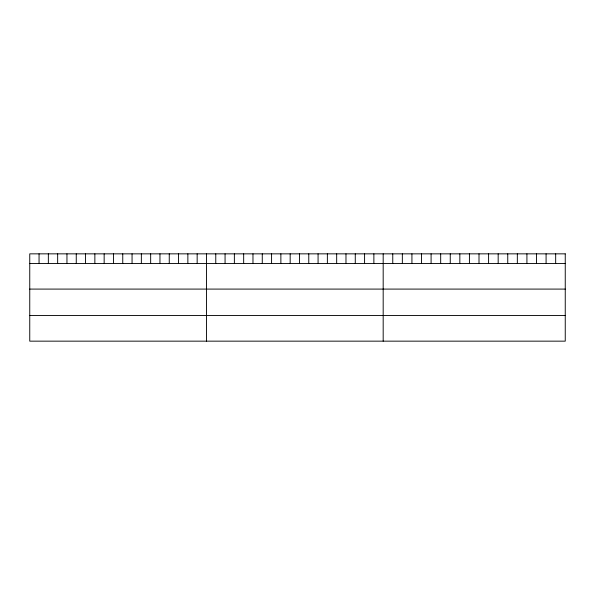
<?xml version="1.0" encoding="UTF-8"?>
<svg xmlns="http://www.w3.org/2000/svg" width="595" height="595" viewBox="0 0 595 595"><rect width="100%" height="100%" fill="white"/><g stroke="black" fill="none" stroke-linecap="round" stroke-linejoin="round"><path stroke-width="0.89" d="M29.75 263.451L565.25 263.451M29.75 289.088L565.25 289.088M29.75 315.506L565.25 315.506M555.671 253.849L555.671 263.451M546.084 253.849L546.084 263.451M536.504 253.849L536.504 263.451M526.917 253.849L526.917 263.451M517.338 253.849L517.338 263.451M507.751 253.849L507.751 263.451M498.171 253.849L498.171 263.451M488.592 253.849L488.592 263.451M479.005 253.849L479.005 263.451M469.425 253.849L469.425 263.451M459.838 253.849L459.838 263.451M450.259 253.849L450.259 263.451M440.679 253.849L440.679 263.451M431.092 253.849L431.092 263.451M421.513 253.849L421.513 263.451M411.926 253.849L411.926 263.451M402.346 253.849L402.346 263.451M392.76 253.849L392.76 263.451M383.18 253.849L383.18 341.151M373.876 253.849L373.876 263.451M364.579 253.849L364.579 263.451M355.274 253.849L355.274 263.451M345.978 253.849L345.978 263.451M336.673 253.849L336.673 263.451M327.376 253.849L327.376 263.451M318.072 253.849L318.072 263.451M308.775 253.849L308.775 263.451M299.471 253.849L299.471 263.451M290.174 253.849L290.174 263.451M280.87 253.849L280.87 263.451M271.573 253.849L271.573 263.451M262.269 253.849L262.269 263.451M252.972 253.849L252.972 263.451M243.667 253.849L243.667 263.451M234.371 253.849L234.371 263.451M225.066 253.849L225.066 263.451M215.769 253.849L215.769 263.451M206.465 253.849L206.465 341.151M197.161 253.849L197.161 263.451M187.864 253.849L187.864 263.451M178.56 253.849L178.56 263.451M169.263 253.849L169.263 263.451M159.958 253.849L159.958 263.451M150.661 253.849L150.661 263.451M141.357 253.849L141.357 263.451M132.06 253.849L132.06 263.451M122.756 253.849L122.756 263.451M113.459 253.849L113.459 263.451M104.155 253.849L104.155 263.451M94.858 253.849L94.858 263.451M85.554 253.849L85.554 263.451M76.257 253.849L76.257 263.451M66.952 253.849L66.952 263.451M57.655 253.849L57.655 263.451M48.351 253.849L48.351 263.451M39.054 253.849L39.054 263.451M565.25 253.849L29.75 253.849L29.75 341.151L565.25 341.151L565.25 253.849"/></g></svg>
